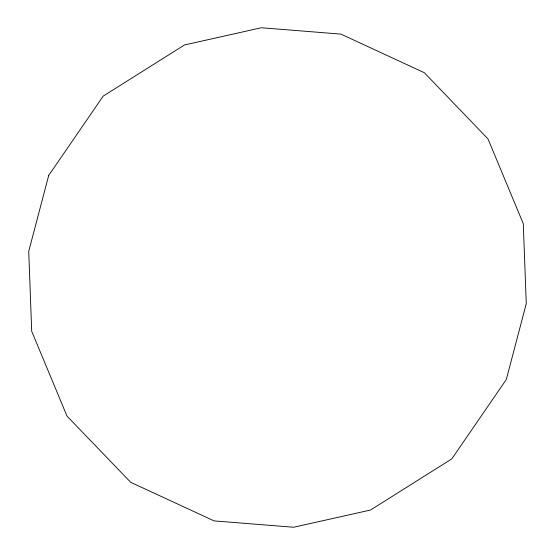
<?xml version="1.0" encoding="UTF-8"?>
<svg xmlns="http://www.w3.org/2000/svg" width="555" height="555" viewBox="0 0 555 555"><rect width="100%" height="100%" fill="white"/><g stroke="black" fill="none" stroke-linecap="round" stroke-linejoin="round"><path stroke-width="0.83" d="M48.701 175.456L28.735 251.311L31.704 331.273L67.016 416.111L130.675 482.295L214.098 520.895L293.657 527.25L370.525 510.031L451.777 458.909L506.299 379.544L526.265 303.689L523.296 223.727L487.984 138.889L424.325 72.705L340.902 34.105L261.343 27.75L184.475 44.969L103.223 96.091L48.701 175.456"/></g></svg>
